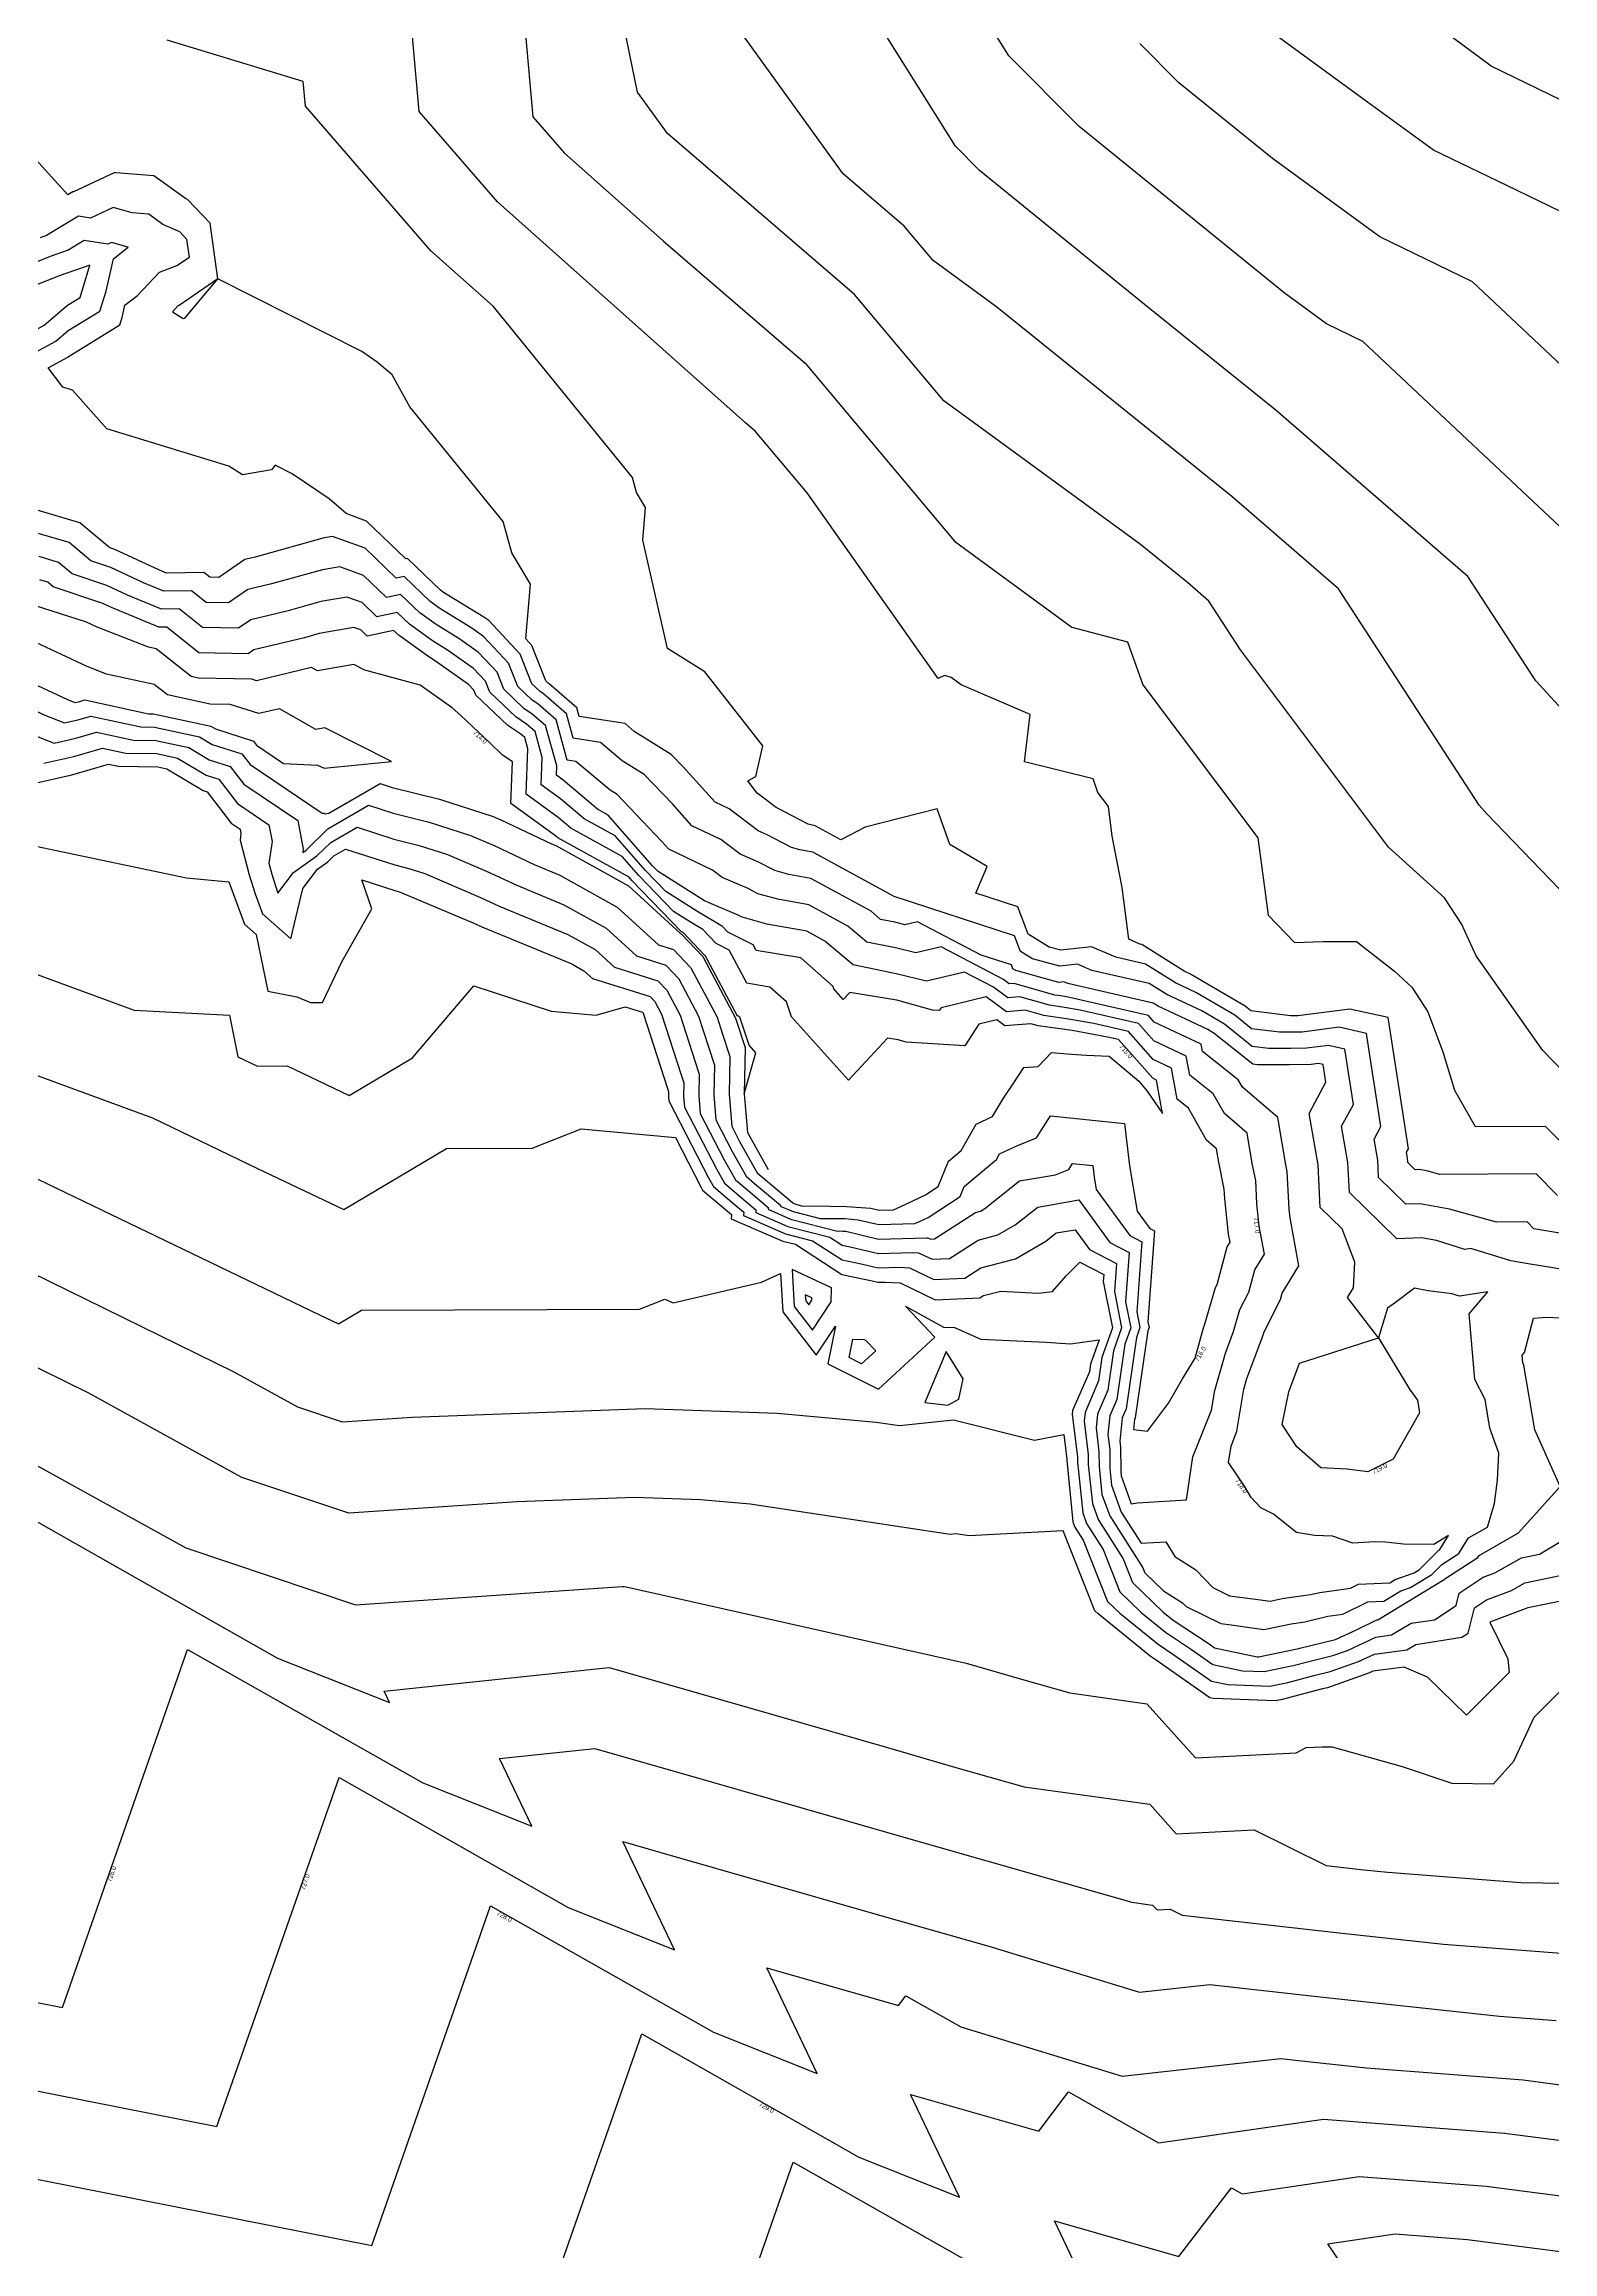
# Model space of a CAD drawing. Extents: x 1684434 to 1702565, y 997334 to 1000228.
# Drawn here: x 1699300.8 to 1699461.9, y 998715.1 to 998950.8 of the extents above; entities that cross this region are included whole.
import ezdxf

# ---------------------------------------------------------------- set-up
doc = ezdxf.new("R2010")
doc.units = 0
doc.layers.add('Default', color=7, linetype='Continuous')

msp = doc.modelspace()

# ---------------------------------------------------------------- linework, layer by layer
at = {"layer": 'Default'}
for points in [[(1699463.09, 998841.01), (1699460.82, 998843.35), (1699453.69, 998853.45), (1699452.13, 998856.86), (1699450.31, 998859.65), (1699444.35, 998865.06), (1699428.53, 998886.12), (1699425.15, 998891.32), (1699422.87, 998893.3), (1699417.84, 998897.35), (1699396.84, 998912.68), (1699387.32, 998924.04), (1699367.33, 998941.23), (1699364.14, 998945.64), (1699358.63, 998972.6)], [(1699462.39, 998827.87), (1699460.09, 998830.16), (1699449.8, 998830.1), (1699448.44, 998830.48), (1699447.6, 998830.63), (1699447.18, 998830.61), (1699446.39, 998831.39), (1699446.37, 998831.89), (1699446.26, 998832.49), (1699446.46, 998832.86), (1699444.3, 998846.85), (1699440.21, 998847.75), (1699434.64, 998847.04), (1699434.32, 998847.04), (1699433.87, 998847.04), (1699429.65, 998847.57), (1699429.03, 998848.07), (1699423.13, 998851.52), (1699422.51, 998851.82), (1699417.98, 998854.64), (1699417.78, 998854.69), (1699416.59, 998855.21), (1699415.9, 998860.74), (1699414.84, 998866.21), (1699414.43, 998869.38), (1699413.3, 998870.88), (1699412.79, 998872.33), (1699405.46, 998874.16), (1699406.06, 998879.21), (1699398.71, 998882.38), (1699397.64, 998883.15), (1699396.91, 998883.37), (1699396.26, 998883.05), (1699382.25, 998902.87), (1699376.75, 998909.42), (1699375.67, 998910.35), (1699349.2, 998933.94), (1699340.83, 998943.59), (1699339.47, 998958.83)], [(1699470.85, 998871.07), (1699460.05, 998882.82), (1699452.82, 998893.96), (1699432.34, 998911.68), (1699418.28, 998922.99), (1699400.67, 998937.29), (1699398.1, 998939.87), (1699387.94, 998956.06)], [(1699464, 998944.18), (1699455.29, 998948.41), (1699445.25, 998955.9)], [(1699352.01, 998953.8), (1699352.97, 998943.03), (1699356.32, 998939.17), (1699366.91, 998929.73), (1699382.04, 998916.73), (1699397.98, 998897.71), (1699410.53, 998888.54), (1699416.48, 998886.98), (1699418.09, 998882.38), (1699430.39, 998866.06), (1699431.48, 998857.78), (1699434.31, 998854.88), (1699437.35, 998854.96), (1699440.9, 998854.99), (1699444.96, 998851.8), (1699446.84, 998850.09), (1699448.55, 998847.48), (1699450.13, 998843.21), (1699451.38, 998839.11), (1699453.58, 998835.23), (1699461.05, 998835.28), (1699464.92, 998831.43)], [(1699472.11, 998850.72), (1699454.84, 998868.6), (1699454, 998869.52), (1699438.99, 998892.64), (1699427.61, 998902.49), (1699402.52, 998922.68), (1699395.7, 998927.66), (1699392.6, 998931.34), (1699386.11, 998936.93), (1699373.33, 998954.6)], [(1699465.61, 998896.47), (1699441.59, 998919.04), (1699437.71, 998920.92), (1699433.2, 998924.21), (1699411.31, 998941.98), (1699403.81, 998949.53), (1699401.19, 998953.7)], [(1699465.18, 998823.42), (1699459.86, 998824.31), (1699459.13, 998825.04), (1699455.86, 998825.02), (1699450.85, 998826.42), (1699447.73, 998826.98), (1699446.2, 998826.93), (1699443.28, 998829.79), (1699443.18, 998831.64), (1699442.8, 998833.87), (1699443.52, 998835.22), (1699441.99, 998845.17), (1699439.08, 998845.82), (1699435.11, 998845.31), (1699434.12, 998845.29), (1699432.7, 998845.3), (1699429.72, 998845.67), (1699427.93, 998847.1), (1699423.77, 998849.54), (1699421.58, 998850.57), (1699418.38, 998852.57), (1699415.22, 998853.29), (1699412.61, 998854.42), (1699409.34, 998854.05), (1699408.11, 998854.39), (1699405.86, 998855.75), (1699404.76, 998858.67), (1699400.28, 998860.13), (1699401.49, 998862.98), (1699397.5, 998865.34), (1699396.13, 998869.14), (1699388.46, 998867.2), (1699385.87, 998865.83), (1699383.1, 998867.34), (1699382.66, 998867.42), (1699382.37, 998867.5), (1699379.01, 998869.26), (1699378.95, 998869.29), (1699376.91, 998870.82), (1699375.94, 998872.13), (1699376.79, 998872.58), (1699377.54, 998875.88), (1699371.33, 998883.77), (1699367.35, 998886.26), (1699364.71, 998897.81), (1699365, 998901.3), (1699364.04, 998902.92), (1699363.6, 998904.52), (1699348.72, 998922.8), (1699342.08, 998928.71), (1699328.68, 998944.14), (1699328.44, 998946.78), (1699313.92, 998951.19)], [(1699464.59, 998914.81), (1699453.31, 998925.41), (1699443.42, 998930.2), (1699431.94, 998938.55), (1699421.95, 998946.66), (1699417.78, 998950.86)], [(1699463.72, 998932.4), (1699456.96, 998935.68), (1699449.13, 998939.47), (1699441.69, 998944.88), (1699431.67, 998952.21)], [(1699463.19, 998819.91), (1699459.46, 998820.54), (1699457.39, 998820.89), (1699453.11, 998822.21), (1699452.47, 998822.11), (1699449.46, 998823.05), (1699447.87, 998823.33), (1699445.21, 998823.24), (1699440.17, 998828.18), (1699440, 998831.38), (1699439.33, 998835.25), (1699440.59, 998837.58), (1699439.67, 998843.5), (1699437.94, 998843.89), (1699435.59, 998843.59), (1699433.91, 998843.54), (1699431.52, 998843.55), (1699429.79, 998843.77), (1699426.82, 998846.14), (1699424.4, 998847.56), (1699420.65, 998849.33), (1699418.78, 998850.49), (1699412.66, 998851.88), (1699411.14, 998852.55), (1699409.23, 998852.33), (1699406.32, 998853.13), (1699405.04, 998853.91), (1699404.41, 998855.58), (1699391.56, 998859.77), (1699391.55, 998859.78), (1699391.55, 998859.78), (1699391.55, 998859.78), (1699391.54, 998859.78), (1699391.54, 998859.78), (1699382.88, 998864.53), (1699381.48, 998864.77), (1699380.58, 998865.02), (1699377.99, 998866.38), (1699377.03, 998866.79), (1699373.92, 998869.13), (1699372.44, 998869.84), (1699369.03, 998873.62), (1699367.75, 998874.95), (1699363.8, 998877.41), (1699362.82, 998878.24), (1699357.93, 998879.01), (1699357.68, 998879.92), (1699354.7, 998882.49), (1699354.6, 998882.56), (1699354.34, 998882.8), (1699352.86, 998886.59), (1699352.22, 998887.28), (1699352.7, 998893.11), (1699350.71, 998896.48), (1699349.79, 998899.83), (1699339.84, 998912.05), (1699337.93, 998915.47), (1699336.36, 998916.84), (1699334.72, 998917.95), (1699319.34, 998925.72), (1699318.51, 998931.65), (1699316.09, 998934.2), (1699315.88, 998934.29), (1699312.5, 998936.72), (1699308.45, 998937.04), (1699308.33, 998937.07), (1699303.93, 998935), (1699303.84, 998935.02), (1699303.3, 998934.69), (1699294.31, 998944.59)], [(1699295.85, 998852.97), (1699310.38, 998847.66), (1699320.59, 998847.12), (1699321.47, 998842.65), (1699323.55, 998841.66), (1699326.75, 998841.7), (1699333.35, 998838.55), (1699340.1, 998842.57), (1699346.68, 998850.26), (1699354.91, 998847.54), (1699359.73, 998847.13), (1699362.82, 998848), (1699364.66, 998847.43), (1699364.7, 998847.4), (1699364.74, 998847.31), (1699367.35, 998839.27), (1699367.46, 998838.95), (1699367.45, 998838.42), (1699367.48, 998837.98), (1699371.74, 998829.74), (1699372.26, 998828.81), (1699374.46, 998826.94), (1699375.48, 998826.09), (1699375.45, 998825.72), (1699379.93, 998823.78), (1699382.84, 998823.04), (1699385.98, 998820.99), (1699388.03, 998820.57), (1699389.84, 998820.14), (1699392.07, 998820.2), (1699393.18, 998820.15), (1699395.77, 998818.89), (1699399.09, 998819.03), (1699400.79, 998820.14), (1699404.49, 998821.11), (1699407.73, 998822.97), (1699408.84, 998823.86), (1699410.87, 998824.21), (1699412.41, 998822.09), (1699415.28, 998820.6), (1699415.07, 998817.6), (1699415.84, 998813.74), (1699414.96, 998811.27), (1699414.36, 998807.07), (1699413.25, 998804.52), (1699413.1, 998803.07), (1699413.42, 998800.48), (1699413.44, 998798.93), (1699413.74, 998795.96), (1699414.56, 998793.66), (1699418.11, 998788.11), (1699418.32, 998787.57), (1699420.31, 998785.65), (1699422.33, 998784.38), (1699422.71, 998783.99), (1699426.43, 998782.16), (1699427.54, 998782.02), (1699431.03, 998781.53), (1699433.93, 998782.15), (1699435.39, 998782.35), (1699437.87, 998782.95), (1699439.46, 998783.17), (1699442.11, 998784.47), (1699443.82, 998784.55), (1699445.66, 998785.66), (1699446.68, 998786.02), (1699448.96, 998787.41), (1699450.02, 998788.48), (1699451.85, 998789.66), (1699452.87, 998791.3), (1699454.91, 998792.47), (1699455.65, 998794.98), (1699455.98, 998797.48), (1699456.1, 998800.35), (1699455.17, 998803.03), (1699454.66, 998806.1), (1699453.56, 998808.23), (1699452.95, 998815.23), (1699454.95, 998817.58), (1699451.93, 998817.11), (1699451.08, 998817.38), (1699448.57, 998817.69), (1699447.11, 998817.97), (1699445.09, 998816.43), (1699444.22, 998815.85), (1699443.28, 998812.65), (1699446.59, 998807.17), (1699447.44, 998806), (1699447.66, 998804.65), (1699444.82, 998799.71), (1699442.14, 998798.37), (1699439.92, 998798.65), (1699437.1, 998798.8), (1699434.56, 998801.03), (1699432.97, 998803.41), (1699433.68, 998806.9), (1699434.84, 998809.97), (1699443.28, 998812.65), (1699439.96, 998816.96), (1699440.6, 998818), (1699440.73, 998820.73), (1699439.37, 998824.31), (1699437.05, 998826.58), (1699436.81, 998831.13), (1699435.87, 998836.63), (1699437.65, 998839.95), (1699437.36, 998841.83), (1699436.81, 998841.95), (1699436.06, 998841.86), (1699433.71, 998841.8), (1699430.35, 998841.81), (1699429.85, 998841.88), (1699425.72, 998845.17), (1699425.03, 998845.58), (1699419.72, 998848.08), (1699419.19, 998848.41), (1699410.1, 998850.48), (1699409.67, 998850.67), (1699409.12, 998850.61), (1699404.54, 998851.87), (1699404.22, 998852.06), (1699404.06, 998852.48), (1699400.85, 998853.53), (1699394.05, 998857.09), (1699392.7, 998856.76), (1699391.61, 998857.03), (1699390.09, 998857.34), (1699389.08, 998858.2), (1699382.65, 998861.71), (1699380.31, 998862.13), (1699378.79, 998862.55), (1699376.98, 998863.5), (1699375.11, 998864.3), (1699373.04, 998865.86), (1699369.96, 998867.33), (1699367.87, 998869.66), (1699364.86, 998872.8), (1699362.5, 998874.27), (1699360.19, 998876.22), (1699357.29, 998876.68), (1699356.56, 998879.29), (1699354.1, 998881.41), (1699353.74, 998881.66), (1699352.85, 998882.5), (1699351.62, 998885.64), (1699348.25, 998889.25), (1699347.74, 998889.61), (1699343.42, 998892.25), (1699343.09, 998892.49), (1699339.57, 998895.88), (1699339.4, 998895.84), (1699335.2, 998899.86), (1699333.04, 998900.66), (1699331.22, 998902.23), (1699327.26, 998904.92), (1699325.46, 998905.83), (1699325.05, 998905.34), (1699321.96, 998904.81), (1699320.51, 998905.73), (1699307.49, 998909.72), (1699303.8, 998913.83), (1699302.78, 998914.14), (1699301.21, 998916.22), (1699303.3, 998917.35), (1699303.46, 998917.48), (1699308.86, 998920.8), (1699309.11, 998921.6), (1699309.4, 998922.9), (1699310.74, 998923.95), (1699313.11, 998926.44), (1699314.97, 998927.14), (1699316.29, 998928.04), (1699316.03, 998929.93), (1699315.26, 998930.74), (1699313.47, 998931.53), (1699311.97, 998932.61), (1699310.17, 998932.75), (1699308.15, 998933.34), (1699305.75, 998932.21), (1699304.45, 998932.41), (1699301.04, 998930.35), (1699300.37, 998930.11)], [(1699298.3, 998917.03), (1699302.05, 998919.05), (1699303.36, 998920.2), (1699306.74, 998922.27), (1699307.39, 998924.4), (1699308.18, 998927.87), (1699309.74, 998929.09), (1699307.97, 998929.6), (1699307.57, 998929.42), (1699305.06, 998929.8), (1699303.35, 998928.77), (1699301.43, 998928.09), (1699299.69, 998927.4)], [(1699298.92, 998919.74), (1699300.79, 998920.76), (1699303.27, 998922.91), (1699304.62, 998923.74), (1699305.67, 998927.19), (1699302.49, 998926.07), (1699299.61, 998924.93)], [(1699315.19, 998922.88), (1699315.07, 998922.83), (1699314.48, 998922.21), (1699315.63, 998921.47), (1699315.82, 998921.51), (1699319.34, 998925.72), (1699315.19, 998922.88)], [(1699299.22, 998865.28), (1699316, 998861.76), (1699320.51, 998861.33), (1699322.18, 998856.83), (1699323.44, 998855.71), (1699324.67, 998849.69), (1699327.77, 998849.07), (1699329.22, 998848.45), (1699330.51, 998848.47), (1699332.6, 998852.89), (1699335.78, 998858.46), (1699334.72, 998861.56), (1699338.32, 998860.39), (1699338.63, 998860.31), (1699338.99, 998860.19), (1699346.67, 998856.94), (1699347.51, 998856.54), (1699357.13, 998852.58), (1699358.42, 998851.86), (1699359.35, 998851.02), (1699365.5, 998849.1), (1699365.98, 998848.59), (1699366.72, 998847.21), (1699368.81, 998840.75), (1699369.09, 998839.89), (1699369.07, 998838.48), (1699369.16, 998837.3), (1699372.57, 998830.7), (1699373.42, 998829.18), (1699375.19, 998827.68), (1699376.78, 998826.34), (1699376.76, 998826.06), (1699380.21, 998824.57), (1699384.67, 998823.43), (1699386, 998822.56), (1699386.86, 998822.39), (1699389.87, 998821.68), (1699393.54, 998821.78), (1699394.16, 998821.75), (1699395.61, 998821.05), (1699397.47, 998821.13), (1699400.52, 998823.1), (1699402.63, 998823.65), (1699404.48, 998824.72), (1699406.88, 998826.63), (1699411.25, 998827.39), (1699414.56, 998822.84), (1699416.63, 998821.76), (1699416.26, 998816.52), (1699416.81, 998813.75), (1699416.18, 998811.98), (1699415.33, 998806.09), (1699414.57, 998804.33), (1699414.37, 998802.36), (1699414.57, 998800.74), (1699414.59, 998798.71), (1699414.77, 998796.94), (1699415.79, 998794.07), (1699417.92, 998790.75), (1699420.56, 998790.9), (1699421.5, 998789.31), (1699423.75, 998787.9), (1699425.56, 998786.02), (1699427.35, 998785.14), (1699430.14, 998784.77), (1699431.69, 998784.56), (1699432.98, 998784.83), (1699436, 998785.25), (1699437, 998785.48), (1699440.29, 998785.95), (1699441.14, 998786.36), (1699444.46, 998786.52), (1699445.04, 998786.88), (1699447.08, 998787.59), (1699447.65, 998787.94), (1699449.7, 998790.01), (1699449.82, 998790.08), (1699450.75, 998791.58), (1699449.18, 998790.62), (1699445.94, 998790.63), (1699444, 998790.85), (1699442.91, 998790.88), (1699440.52, 998790.76), (1699438.35, 998791.48), (1699436.42, 998791.58), (1699434.51, 998791.89), (1699432.05, 998793.84), (1699430.7, 998794.53), (1699429.66, 998795.62), (1699428.95, 998796.82), (1699427.26, 998799.36), (1699427.52, 998801.11), (1699428.15, 998802.7), (1699428.9, 998807.19), (1699429.22, 998808.33), (1699430.85, 998812.65), (1699431.05, 998813.32), (1699432.8, 998816.77), (1699432.98, 998817.44), (1699434.75, 998820.35), (1699433.83, 998825.47), (1699433.72, 998826.42), (1699433.51, 998830.42), (1699433.36, 998831.14), (1699432.52, 998836.18), (1699428.73, 998839.42), (1699428.29, 998840.21), (1699424.47, 998843.25), (1699424.33, 998844.02), (1699419.32, 998846.38), (1699418.71, 998847.07), (1699409.96, 998849.06), (1699409.33, 998849.17), (1699408.72, 998849.26), (1699404.35, 998850.5), (1699403.84, 998850.46), (1699403.23, 998850.91), (1699396.55, 998854.4), (1699393.86, 998853.75), (1699391.68, 998854.29), (1699388.63, 998854.9), (1699386.61, 998856.61), (1699382.43, 998858.9), (1699379.13, 998859.48), (1699377, 998860.08), (1699375.96, 998860.62), (1699373.19, 998861.81), (1699372.16, 998862.59), (1699367.49, 998864.82), (1699366.71, 998865.69), (1699361.96, 998870.66), (1699361.21, 998871.12), (1699357.57, 998874.2), (1699356.64, 998874.34), (1699355.45, 998878.65), (1699353.5, 998880.34), (1699352.88, 998880.75), (1699351.35, 998882.2), (1699350.38, 998884.68), (1699347.71, 998887.54), (1699346.45, 998888.44), (1699343.03, 998890.53), (1699341.99, 998891.27), (1699339.21, 998893.95), (1699338.37, 998893.77), (1699335.05, 998896.96), (1699331.58, 998898.23), (1699330.7, 998898.08), (1699323.3, 998896.02), (1699322.23, 998895.76), (1699319.43, 998893.84), (1699318.48, 998893.86), (1699317.85, 998894.36), (1699313.86, 998894.3), (1699313.1, 998894.61), (1699308.33, 998896.82), (1699307.8, 998896.99), (1699304.6, 998899.67), (1699300.05, 998901.03)], [(1699299.63, 998871.83), (1699303.73, 998872.76), (1699307.67, 998873.91), (1699308.72, 998873.68), (1699312.92, 998873.62), (1699313.87, 998873.42), (1699317.76, 998871.09), (1699318.18, 998870.95), (1699320.74, 998867.62), (1699321.7, 998866.97), (1699321.8, 998866.46), (1699321.7, 998865.8), (1699322.66, 998862.1), (1699323.32, 998860.07), (1699324.11, 998857.92), (1699327.13, 998855.26), (1699328.41, 998860.62), (1699329.96, 998862.7), (1699331.08, 998863.49), (1699331.73, 998864.13), (1699332.98, 998864.85), (1699338.23, 998863.15), (1699339.73, 998862.78), (1699341.43, 998862.22), (1699347.39, 998859.69), (1699349.37, 998858.76), (1699356.71, 998855.74), (1699359.61, 998854.13), (1699361.69, 998852.22), (1699366.33, 998850.78), (1699367.27, 998849.79), (1699368.69, 998847.1), (1699370.27, 998842.24), (1699370.73, 998840.83), (1699370.69, 998838.54), (1699370.84, 998836.62), (1699373.4, 998831.67), (1699374.59, 998829.55), (1699375.91, 998828.42), (1699378.09, 998826.59), (1699378.08, 998826.4), (1699380.49, 998825.35), (1699385.51, 998824.07), (1699385.64, 998824.08), (1699386.07, 998824.07), (1699386.37, 998824.04), (1699389.89, 998823.21), (1699395.02, 998823.36), (1699395.15, 998823.35), (1699395.45, 998823.2), (1699395.85, 998823.22), (1699400.24, 998826.06), (1699400.77, 998826.2), (1699401.23, 998826.47), (1699404.92, 998829.41), (1699408.77, 998830.08), (1699410.19, 998830.65), (1699410.59, 998831.28), (1699412.75, 998831.06), (1699412.9, 998829.83), (1699413.13, 998828.51), (1699416.71, 998823.59), (1699417.99, 998822.92), (1699417.45, 998815.44), (1699417.79, 998813.76), (1699417.41, 998812.69), (1699416.31, 998805.1), (1699415.89, 998804.14), (1699415.64, 998801.65), (1699415.72, 998801), (1699415.74, 998798.48), (1699415.8, 998797.92), (1699416.86, 998794.94), (1699417.53, 998795.07), (1699422.77, 998795.36), (1699423.45, 998799.98), (1699425.43, 998804.96), (1699425.78, 998807.04), (1699426.91, 998811.04), (1699427.77, 998813.34), (1699428.46, 998815.68), (1699429.41, 998817.56), (1699430.05, 998819.91), (1699431.08, 998821.61), (1699430.54, 998824.6), (1699430.28, 998826.98), (1699430.15, 998829.48), (1699429.79, 998831.27), (1699429.24, 998834.52), (1699426.81, 998836.6), (1699425.62, 998838.7), (1699423.11, 998840.71), (1699422.74, 998842.74), (1699419.27, 998844.38), (1699417.64, 998846.22), (1699411.41, 998847.63), (1699409.74, 998847.94), (1699408.13, 998848.17), (1699404.95, 998849.07), (1699403.69, 998848.96), (1699402.15, 998850.09), (1699399.05, 998851.71), (1699395.01, 998850.73), (1699391.75, 998851.54), (1699387.18, 998852.47), (1699384.15, 998855.03), (1699382.21, 998856.09), (1699377.95, 998856.83), (1699375.21, 998857.61), (1699374.95, 998857.74), (1699371.28, 998859.32), (1699366.34, 998862.46), (1699365.72, 998863.1), (1699361.01, 998868.47), (1699359.86, 998869.11), (1699356.2, 998872.2), (1699355.48, 998872.72), (1699355.52, 998873.73), (1699354.33, 998878.02), (1699352.89, 998879.26), (1699352.02, 998879.85), (1699349.86, 998881.9), (1699349.14, 998883.73), (1699347.18, 998885.83), (1699345.16, 998887.27), (1699342.64, 998888.81), (1699340.89, 998890.06), (1699338.84, 998892.03), (1699337.35, 998891.7), (1699334.89, 998894.05), (1699332.34, 998894.99), (1699330.52, 998894.67), (1699325.06, 998893.15), (1699322.54, 998892.54), (1699320.48, 998891.13), (1699318.09, 998891.18), (1699316.52, 998892.42), (1699313.58, 998892.37), (1699311.39, 998893.28), (1699307.9, 998894.9), (1699305.78, 998895.61), (1699303.46, 998897.56), (1699300.14, 998898.55)], [(1699300.74, 998874), (1699303.95, 998874.72), (1699307.03, 998875.62), (1699309.52, 998875.08), (1699312.81, 998875.03), (1699315.04, 998874.56), (1699318.09, 998872.73), (1699319.42, 998872.31), (1699321.42, 998869.7), (1699324.78, 998867.43), (1699325.13, 998865.65), (1699324.77, 998863.34), (1699325.08, 998862.16), (1699325.74, 998860.12), (1699327.4, 998862.35), (1699329.91, 998864.12), (1699331.4, 998865.56), (1699334.21, 998867.19), (1699338.14, 998865.91), (1699340.82, 998865.24), (1699343.86, 998864.25), (1699348.1, 998862.45), (1699351.24, 998860.98), (1699356.28, 998858.9), (1699360.8, 998856.4), (1699364.03, 998853.43), (1699367.16, 998852.45), (1699368.55, 998850.98), (1699370.66, 998847), (1699371.73, 998843.72), (1699372.36, 998841.77), (1699372.31, 998838.6), (1699372.52, 998835.94), (1699374.22, 998832.64), (1699375.75, 998829.91), (1699376.63, 998829.16), (1699379.4, 998826.84), (1699379.39, 998826.73), (1699380.77, 998826.14), (1699383.64, 998825.41), (1699384.27, 998825.42), (1699386.27, 998825.39), (1699387.71, 998825.27), (1699389.91, 998824.75), (1699393.74, 998824.86), (1699394.27, 998825.1), (1699395.19, 998825.53), (1699398.58, 998827.75), (1699399.02, 998828.84), (1699402.48, 998831.71), (1699402.81, 998832.3), (1699404.65, 998833.18), (1699406.73, 998834.02), (1699408.23, 998836.35), (1699416.14, 998835.55), (1699416.67, 998831.02), (1699417.51, 998826.18), (1699418.86, 998824.33), (1699419.34, 998824.08), (1699418.65, 998814.36), (1699418.76, 998813.77), (1699418.63, 998813.4), (1699417.29, 998804.11), (1699417.22, 998803.95), (1699417.11, 998802.89), (1699418.59, 998802.69), (1699420.84, 998805.71), (1699422.32, 998808.28), (1699423.68, 998810.51), (1699424.59, 998813.75), (1699424.69, 998814.02), (1699425.87, 998818.04), (1699426.03, 998818.36), (1699427.12, 998822.39), (1699427.41, 998822.88), (1699427.26, 998823.73), (1699426.84, 998827.54), (1699426.79, 998828.54), (1699426.21, 998831.41), (1699425.97, 998832.85), (1699424.89, 998833.77), (1699422.96, 998837.19), (1699421.75, 998838.16), (1699421.16, 998841.47), (1699419.21, 998842.38), (1699416.58, 998845.37), (1699412.87, 998846.21), (1699410.15, 998846.7), (1699407.54, 998847.07), (1699405.55, 998847.64), (1699403.54, 998847.47), (1699401.36, 998849.06), (1699396.55, 998847.89), (1699396.37, 998847.61), (1699395.64, 998847.66), (1699391.82, 998848.7), (1699386.82, 998849.54), (1699386.12, 998848.79), (1699385.11, 998849.92), (1699385.02, 998850.19), (1699381.57, 998853.24), (1699376.81, 998854.02), (1699376.5, 998854.61), (1699373.78, 998855.97), (1699373.21, 998856.57), (1699370.49, 998858.21), (1699367.17, 998860.33), (1699365, 998862.57), (1699361.76, 998866.26), (1699358.45, 998868.09), (1699355.93, 998870.21), (1699353.86, 998871.72), (1699353.98, 998874.63), (1699353.22, 998877.39), (1699352.29, 998878.19), (1699351.16, 998878.95), (1699348.36, 998881.6), (1699347.9, 998882.77), (1699346.64, 998884.13), (1699343.87, 998886.09), (1699342.25, 998887.09), (1699339.79, 998888.84), (1699338.47, 998890.11), (1699336.32, 998889.64), (1699334.74, 998891.15), (1699333.1, 998891.75), (1699330.34, 998891.26), (1699326.83, 998890.28), (1699322.85, 998889.32), (1699321.52, 998888.41), (1699317.7, 998888.49), (1699315.2, 998890.48), (1699313.3, 998890.45), (1699309.69, 998891.96), (1699307.48, 998892.98), (1699303.76, 998894.23), (1699302.31, 998895.44), (1699300.24, 998896.06)], [(1699298.43, 998877.5), (1699301.85, 998876.16), (1699304.17, 998876.69), (1699306.39, 998877.33), (1699310.32, 998876.48), (1699312.7, 998876.45), (1699316.22, 998875.7), (1699318.42, 998874.38), (1699320.66, 998873.66), (1699322.1, 998871.78), (1699327.87, 998867.89), (1699328.45, 998864.84), (1699328.4, 998864.49), (1699328.75, 998864.74), (1699331.06, 998866.99), (1699335.43, 998869.52), (1699338.05, 998868.67), (1699341.91, 998867.71), (1699346.3, 998866.28), (1699348.82, 998865.21), (1699353.1, 998863.19), (1699355.85, 998862.06), (1699361.98, 998858.66), (1699366.38, 998854.63), (1699367.99, 998854.13), (1699369.84, 998852.18), (1699372.64, 998846.89), (1699373.19, 998845.2), (1699374, 998842.71), (1699373.92, 998838.66), (1699374.2, 998835.26), (1699375.05, 998833.61), (1699376.91, 998830.28), (1699377.35, 998829.91), (1699380.71, 998827.1), (1699380.71, 998827.07), (1699381.05, 998826.92), (1699381.77, 998826.74), (1699382.91, 998826.77), (1699386.47, 998826.7), (1699389.05, 998826.5), (1699389.93, 998826.29), (1699391.46, 998826.33), (1699392.72, 998826.91), (1699394.88, 998827.92), (1699396.24, 998828.81), (1699397.34, 998831.52), (1699398.72, 998832.67), (1699400.29, 998835.47), (1699402.04, 998836.31), (1699403.23, 998838.27), (1699404.25, 998839.77), (1699405.39, 998841.51), (1699406.93, 998841.63), (1699408.35, 998843.12), (1699410.5, 998842.95), (1699412.1, 998842.86), (1699414.49, 998842.74), (1699417.69, 998840.05), (1699418.56, 998839), (1699420.21, 998836.6), (1699419.57, 998840.19), (1699419.16, 998840.38), (1699415.51, 998844.51), (1699414.33, 998844.78), (1699410.57, 998845.46), (1699406.94, 998845.98), (1699406.15, 998846.2), (1699403.38, 998845.98), (1699402.51, 998846.61), (1699400.59, 998846.14), (1699399.08, 998843.84), (1699392.82, 998844.24), (1699391.97, 998844.47), (1699390.85, 998844.66), (1699386.68, 998840.17), (1699380.58, 998846.92), (1699380.05, 998848.54), (1699378.27, 998850.11), (1699375.81, 998850.52), (1699373.94, 998854.05), (1699372.54, 998854.75), (1699371.11, 998856.26), (1699369.71, 998857.1), (1699367.99, 998858.19), (1699364.28, 998862.03), (1699362.51, 998864.04), (1699357.03, 998867.07), (1699355.66, 998868.23), (1699352.25, 998870.72), (1699352.44, 998875.53), (1699352.1, 998876.76), (1699351.69, 998877.11), (1699350.3, 998878.04), (1699346.87, 998881.29), (1699346.67, 998881.82), (1699346.1, 998882.42), (1699342.57, 998884.92), (1699341.85, 998885.36), (1699338.69, 998887.63), (1699338.1, 998888.19), (1699335.29, 998887.57), (1699334.59, 998888.24), (1699333.86, 998888.51), (1699330.15, 998887.85), (1699328.59, 998887.41), (1699323.16, 998886.1), (1699322.57, 998885.69), (1699317.31, 998885.8), (1699313.87, 998888.54), (1699313.03, 998888.53), (1699307.99, 998890.63), (1699307.05, 998891.06), (1699301.75, 998892.84), (1699301.17, 998893.33), (1699300.34, 998893.58)], [(1699295.63, 998881.61), (1699300.85, 998879.15), (1699302.96, 998878.32), (1699304.39, 998878.65), (1699305.76, 998879.05), (1699311.12, 998877.88), (1699312.58, 998877.86), (1699317.39, 998876.83), (1699318.74, 998876.02), (1699321.89, 998875.02), (1699322.78, 998873.86), (1699330.46, 998868.67), (1699330.69, 998868.66), (1699330.8, 998868.61), (1699331.19, 998868.69), (1699336.65, 998871.85), (1699337.96, 998871.43), (1699343.01, 998870.18), (1699348.74, 998868.31), (1699349.54, 998867.97), (1699354.97, 998865.41), (1699355.43, 998865.22), (1699363.17, 998860.93), (1699368.72, 998855.84), (1699368.82, 998855.8), (1699371.12, 998853.37), (1699374.61, 998846.79), (1699374.65, 998846.68), (1699375.63, 998843.65), (1699375.54, 998838.72), (1699376.78, 998843.11), (1699376.05, 998843.92), (1699375.08, 998846.89), (1699374.97, 998846.99), (1699374.81, 998847.02), (1699371.38, 998853.49), (1699371.29, 998853.53), (1699369.02, 998855.94), (1699368.93, 998855.99), (1699368.82, 998856.06), (1699363.55, 998861.49), (1699363.26, 998861.83), (1699355.62, 998866.06), (1699355.4, 998866.25), (1699350.63, 998869.72), (1699350.81, 998874.15), (1699349.69, 998874.9), (1699348.36, 998876.18), (1699345.27, 998879.11), (1699344.37, 998879.91), (1699340.93, 998882.35), (1699335.04, 998883.96), (1699333.86, 998884.56), (1699329.97, 998883.87), (1699329.32, 998884.24), (1699323.46, 998882.82), (1699322.95, 998882.98), (1699317.26, 998883.1), (1699316.49, 998883.26), (1699312.76, 998886.22), (1699311.91, 998886.41), (1699306.45, 998888.53), (1699305.3, 998889.07), (1699299.76, 998890.83)], [(1699296.28, 998884.1), (1699303.28, 998880.8), (1699304.07, 998880.49), (1699304.61, 998880.61), (1699305.12, 998880.76), (1699311.92, 998879.28), (1699312.47, 998879.27), (1699318.57, 998877.97), (1699319.07, 998877.67), (1699323.13, 998876.37), (1699323.46, 998875.94), (1699326.34, 998873.99), (1699329.98, 998873.81), (1699330.7, 998873.48), (1699337.87, 998874.19), (1699330.77, 998877.78), (1699329.8, 998877.6), (1699325.92, 998879.83), (1699323.72, 998879.3), (1699320.65, 998880.28), (1699318.52, 998880.32), (1699313.94, 998881.3), (1699312.54, 998882.41), (1699307.43, 998883.52), (1699305.38, 998884.32), (1699299.9, 998886.89)], [(1698797.32, 998850.62), (1699286.22, 998753.86), (1699299.94, 998793.1), (1699325.71, 998778.48), (1699337.65, 998773.74), (1699337.08, 998774.94), (1699361.1, 998777.48), (1699390.83, 998768.92), (1699397.9, 998766.88), (1699405.44, 998764.74), (1699418.84, 998762.87), (1699421.67, 998759.71), (1699429.98, 998760.14), (1699437.68, 998756.34), (1699441.7, 998755.89), (1699444.25, 998755.61), (1699458.47, 998754.52), (1699467.77, 998754.39)], [(1699295.83, 998842.19), (1699312.36, 998836.15), (1699323.57, 998830.75), (1699332.79, 998826.35), (1699343.76, 998832.89), (1699352.9, 998832.93), (1699358.12, 998834.97), (1699368.19, 998834.04), (1699370.92, 998828.77), (1699371.1, 998828.44), (1699373.74, 998826.19), (1699374.17, 998825.83), (1699374.13, 998825.38), (1699379.65, 998822.99), (1699381, 998822.65), (1699385.96, 998819.42), (1699389.19, 998818.75), (1699389.82, 998818.6), (1699390.6, 998818.62), (1699392.2, 998818.54), (1699395.93, 998816.73), (1699400.71, 998816.94), (1699401.07, 998817.17), (1699402.93, 998817.66), (1699406.97, 998817.42), (1699408.44, 998817.62), (1699409.91, 998819.29), (1699411.38, 998820.76), (1699413.93, 998819.44), (1699413.88, 998818.69), (1699414.86, 998813.72), (1699413.74, 998810.56), (1699413.38, 998808.06), (1699411.93, 998804.71), (1699411.83, 998803.77), (1699412.27, 998800.22), (1699412.28, 998799.15), (1699412.71, 998794.98), (1699413.32, 998793.26), (1699415.99, 998789.09), (1699416.99, 998786.56), (1699420.25, 998783.4), (1699421.35, 998782.51), (1699425.19, 998779.99), (1699425.76, 998779.59), (1699430.31, 998778.61), (1699430.46, 998778.61), (1699434.77, 998779.52), (1699434.87, 998779.55), (1699438.66, 998780.46), (1699438.76, 998780.5), (1699440.92, 998781.51), (1699443.08, 998782.57), (1699443.19, 998782.58), (1699446.28, 998784.45), (1699450.26, 998786.88), (1699450.33, 998786.95), (1699453.88, 998789.23), (1699454, 998789.43), (1699458.22, 998791.85), (1699462.67, 998796.78), (1699459.95, 998802.85), (1699458.8, 998809.76), (1699458.67, 998810.01), (1699458.6, 998810.83), (1699458.84, 998811.11), (1699459.8, 998814.78), (1699461.18, 998814.89), (1699462.75, 998814.81)], [(1699375.54, 998838.72), (1699375.88, 998834.58), (1699378.08, 998830.65)], [(1698826.14, 998835.49), (1699302.73, 998741.16), (1699316.1, 998779.41), (1699341.23, 998765.17), (1699352.87, 998760.54), (1699349.42, 998767.77), (1699359.59, 998768.84), (1699372.16, 998765.22), (1699393.82, 998758.99), (1699416.92, 998752.44), (1699419.15, 998752.12), (1699419.62, 998751.6), (1699421.01, 998751.67), (1699422.29, 998751.04), (1699439.37, 998749.1), (1699450.21, 998747.93), (1699466.98, 998746.65)], [(1699298.2, 998830.53), (1699330.18, 998815.13), (1699332.23, 998814.15), (1699334.68, 998815.61), (1699364.35, 998815.74), (1699367.07, 998816.8), (1699367.96, 998816.42), (1699377.39, 998818.6), (1699379.41, 998819.52), (1699379.65, 998815.43), (1699383.22, 998810.83), (1699385.28, 998813.91), (1699384.47, 998809.89), (1699389.86, 998807.19), (1699395.88, 998812.75), (1699392.75, 998816.04), (1699396.81, 998813.81), (1699398, 998813.76), (1699400.82, 998812.51), (1699407.74, 998812.19), (1699410.36, 998812.03), (1699413.44, 998812.45), (1699412.52, 998809.85), (1699412.4, 998809.05), (1699410.6, 998804.9), (1699410.56, 998804.48), (1699411.12, 998799.96), (1699411.13, 998799.38), (1699411.68, 998794), (1699412.09, 998792.85), (1699413.86, 998790.08), (1699415.66, 998785.54), (1699417.94, 998783.33), (1699420.53, 998781.23), (1699423.31, 998779.41), (1699425.59, 998777.81), (1699428.75, 998777.13), (1699431.06, 998777.04), (1699434.17, 998777.7), (1699435.68, 998778.09), (1699438.38, 998778.75), (1699439.94, 998779.3), (1699442.99, 998780.73), (1699444.66, 998780.96), (1699446.77, 998782.19), (1699449.23, 998782.58), (1699451.55, 998784.1), (1699451.88, 998785.4), (1699454.45, 998787.1), (1699455.68, 998787.57), (1699458.55, 998789.18), (1699460.44, 998789.56), (1699467.1, 998793.55)], [(1699293.39, 998822.58), (1699321.04, 998809.03), (1699327.83, 998805.29), (1699332.59, 998803.69), (1699340.07, 998804.2), (1699364.99, 998805.12), (1699379.05, 998804.64), (1699389.62, 998803.68), (1699392.13, 998803.3), (1699397.88, 998803.91), (1699406.55, 998801.74), (1699409.65, 998802.35), (1699409.98, 998799.7), (1699409.98, 998799.6), (1699410.64, 998793.02), (1699410.85, 998792.45), (1699411.74, 998791.06), (1699414.32, 998784.53), (1699415.63, 998783.26), (1699419.72, 998779.95), (1699421.42, 998778.83), (1699425.43, 998776.03), (1699427.19, 998775.65), (1699431.66, 998775.48), (1699433.57, 998775.89), (1699436.49, 998776.64), (1699438.1, 998777.03), (1699441.12, 998778.1), (1699442.83, 998778.9), (1699446.28, 998779.36), (1699447.26, 998779.93), (1699452.17, 998780.72), (1699452.84, 998781.15), (1699453.51, 998783.86), (1699454.8, 998784.71), (1699457.45, 998785.71), (1699458.88, 998786.51), (1699462.66, 998787.28)], [(1698854.95, 998820.36), (1699319.24, 998728.46), (1699332.27, 998765.73), (1699356.75, 998751.85), (1699368.09, 998747.34), (1699362.58, 998758.9), (1699366.63, 998757.74), (1699389.73, 998751.1), (1699401.65, 998747.72), (1699417.73, 998742.8), (1699425.27, 998743.65), (1699437.05, 998742.31), (1699456.18, 998740.25), (1699462.24, 998739.79)], [(1699384.83, 998816.51), (1699384.84, 998818.01), (1699380.64, 998819.97), (1699380.88, 998816.01), (1699382.82, 998813.5), (1699384.83, 998816.51)], [(1699382.76, 998816.93), (1699382.06, 998817.26), (1699382.1, 998816.6), (1699382.42, 998816.18), (1699382.76, 998816.68), (1699382.76, 998816.93)], [(1699464.88, 998785), (1699459.22, 998783.85), (1699455.15, 998782.31), (1699457.09, 998778.39), (1699457.23, 998776.94), (1699452.67, 998772.38), (1699448.48, 998776.44), (1699446, 998777.51), (1699442.66, 998777.07), (1699442.3, 998776.9), (1699437.82, 998775.31), (1699437.3, 998775.19), (1699432.97, 998774.07), (1699432.26, 998773.92), (1699425.63, 998774.17), (1699425.26, 998774.25), (1699419.54, 998778.26), (1699418.9, 998778.68), (1699413.32, 998783.2), (1699412.99, 998783.51), (1699409.61, 998792.05), (1699399.57, 998791.52), (1699398.12, 998791.74), (1699397.54, 998791.68), (1699376.17, 998794.9), (1699370.86, 998795.38), (1699363.81, 998795.62), (1699351.3, 998795.16), (1699333.31, 998793.94), (1699321.88, 998797.77), (1699305.57, 998806.77), (1699290.49, 998814.16)], [(1699388.07, 998809.88), (1699386.73, 998810.56), (1699387.12, 998812.53), (1699388.3, 998812.48), (1699388.48, 998812.43), (1699389.58, 998811.27), (1699388.07, 998809.88)], [(1699398.9, 998808.3), (1699397.09, 998811.21), (1699394.84, 998805.75), (1699397.27, 998805.48), (1699398.45, 998806.12), (1699398.9, 998808.3)], [(1698883.77, 998805.22), (1699335.76, 998715.76), (1699348.44, 998752.04), (1699372.27, 998738.53), (1699383.31, 998734.14), (1699377.94, 998745.4), (1699392, 998741.38), (1699392.8, 998742.43), (1699398.67, 998739.1), (1699415.88, 998733.83), (1699432.84, 998735.74), (1699434.72, 998735.53), (1699441.98, 998734.75), (1699458.7, 998733.44), (1699463.48, 998732.82)], [(1699290.1, 998804.5), (1699315.93, 998790.25), (1699334.03, 998784.18), (1699362.52, 998786.12), (1699362.62, 998786.12), (1699362.67, 998786.12), (1699362.72, 998786.12), (1699362.93, 998786.08), (1699399.24, 998777.93), (1699405.4, 998776.14), (1699410.31, 998774.76), (1699418.54, 998773.61), (1699423.71, 998767.83), (1699434.46, 998768.38), (1699435.55, 998768.94), (1699437.25, 998769), (1699438.31, 998768.99), (1699445.78, 998766.91), (1699451.08, 998765.11), (1699455.56, 998765.05), (1699457.71, 998767.47), (1699459.9, 998772.17), (1699463.32, 998775.6)], [(1698912.59, 998790.09), (1699352.27, 998703.06), (1699364.61, 998738.36), (1699387.79, 998725.21), (1699398.52, 998720.94), (1699393.31, 998731.89), (1699406.98, 998727.98), (1699410.18, 998732.18), (1699419.77, 998726.74), (1699432.45, 998728.54), (1699437.38, 998729.27), (1699456.72, 998727.76), (1699472.52, 998725.72)], [(1698941.41, 998774.96), (1699368.78, 998690.37), (1699380.77, 998724.67), (1699403.31, 998711.89), (1699413.74, 998707.75), (1699408.67, 998718.39), (1699421.96, 998714.59), (1699427.57, 998721.93), (1699428.69, 998721.3), (1699430.18, 998721.51), (1699441.21, 998723.14), (1699454.75, 998722.09), (1699481.56, 998718.62)], [(1698970.23, 998759.82), (1699385.29, 998677.67), (1699396.94, 998710.98), (1699418.83, 998698.58), (1699428.96, 998694.55), (1699424.04, 998704.88), (1699436.95, 998701.19), (1699442.72, 998708.76), (1699437.87, 998715.95), (1699445.05, 998717.01), (1699452.78, 998716.41), (1699476.76, 998713.31)]]:
    msp.add_lwpolyline(points, dxfattribs=at)

# ---------------------------------------------------------------- texts
for s, rotation, p in [(' 714.0', 316.4791, (1699346.4, 998877.35)), (' 715.0', 311.4761, (1699415.41, 998843.87)), (' 717.0', 276.2692, (1699429.92, 998825.7)), (' 716.0', 58.6285, (1699423.9, 998809.91)), (' 718.0', 303.697, (1699427.84, 998797.59)), (' 719.0', 26.6821, (1699442.55, 998798.01)), (' 726.0', 70.7302, (1699307.87, 998754.36)), (' 727.0', 70.7302, (1699328.53, 998753.5)), (' 728.0', 330.4498, (1699348.9, 998751.2)), (' 729.0', 330.4498, (1699376.89, 998730.82))]:
    msp.add_text(s, height=0.5, rotation=rotation, dxfattribs=at).set_placement(p)

doc.saveas('drawing.dxf')
